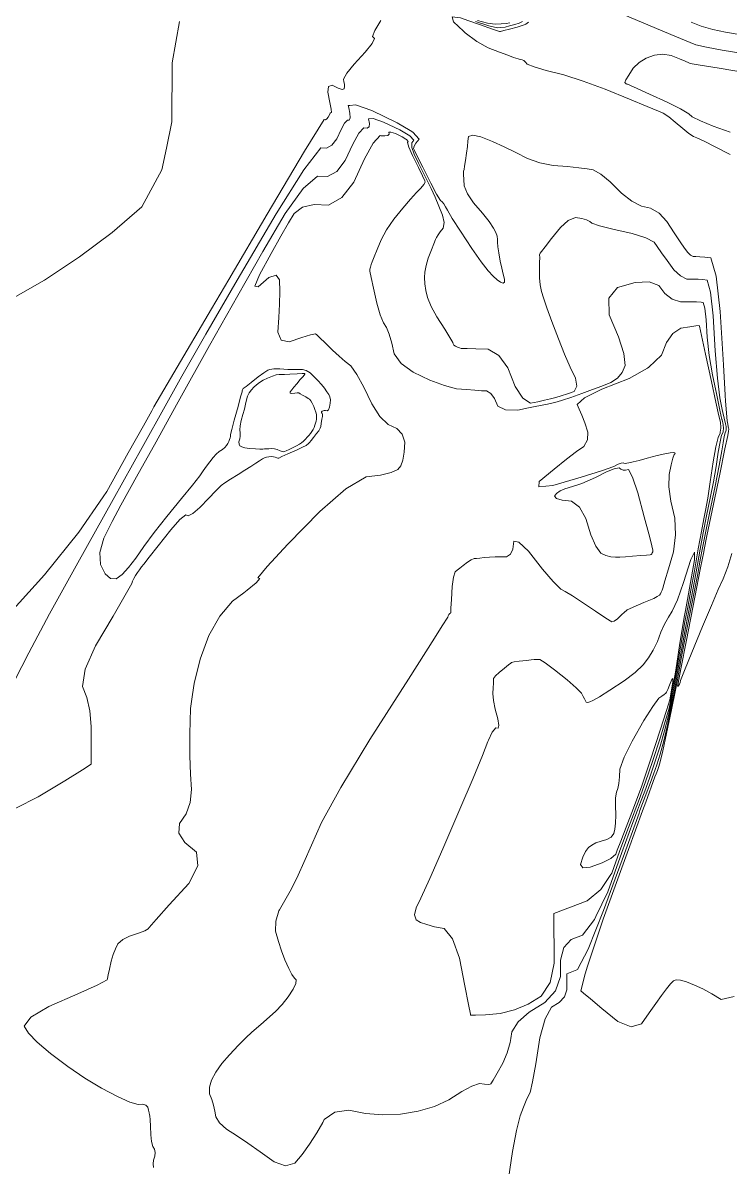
# Model space of a CAD drawing. Header units: inches. Extents: x 1337389 to 1347141, y 407035 to 414577.
# Drawn here: x 1343738 to 1344218, y 410982 to 411760 of the extents above; entities that cross this region are included whole.
import ezdxf

# ---------------------------------------------------------------- set-up
doc = ezdxf.new("R2010")
doc.units = ezdxf.units.IN
doc.header["$MEASUREMENT"] = 0
doc.layers.add('Topo', color=7, linetype='Continuous', lineweight=15, true_color=0x459900)

msp = doc.modelspace()

# ---------------------------------------------------------------- linework, layer by layer
at = {"layer": 'Topo'}
msp.add_line((1344113.5531, 411116.4619, 785), (1344106.6729, 411113.8961, 785), dxfattribs=at)
for points, elevation in [([(1344140.16, 411767.557), (1344163.307, 411757.8221), (1344180.0379, 411750.816), (1344190.3539, 411746.5379), (1344194.2552, 411744.9881), (1344201.535, 411743.206), (1344212.1939, 411741.192), (1344226.2331, 411738.9471), (1344237.375, 411737.3081), (1344245.6201, 411736.2762), (1344250.969, 411735.851), (1344255.7009, 411735.144), (1344259.8159, 411734.1559), (1344263.3139, 411732.8859), (1344263.636, 411732.748)], 770), ([(1343843.7718, 411760.847), (1343838.9189, 411732.6109), (1343838.7508, 411692.482), (1343835.0249, 411674.766)], 765), ([(1343877.224, 411585.5), (1343903.2499, 411629.874), (1343928.7109, 411672.687), (1343941.959, 411694.073), (1343942.9921, 411694.0331), (1343943.9381, 411694.566), (1343944.7948, 411695.673), (1343945.5638, 411697.3539), (1343946.1928, 411698.4659), (1343946.6801, 411699.011), (1343947.0249, 411698.9869), (1343946.7961, 411701.251), (1343945.9909, 411705.8019), (1343944.611, 411712.6401), (1343945.066, 411716.5301), (1343947.357, 411717.4709), (1343951.4829, 411715.464), (1343954.269, 411714.6331), (1343955.7141, 411714.9769), (1343955.8191, 411716.4981), (1343955.7451, 411718.116), (1343955.4949, 411719.8309), (1343955.0661, 411721.6439), (1343957.336, 411725.589), (1343962.303, 411731.6672), (1343969.969, 411739.8771), (1343974.6292, 411745.7499), (1343976.285, 411749.285), (1343974.935, 411750.4831), (1343976.355, 411754.5471), (1343980.5441, 411761.4781)], 770), ([(1344036.5959, 411754.224), (1344029.844, 411760.552), (1344028.8179, 411763.9389), (1344034.6781, 411763.2959), (1344040.335, 411761.222)], 770), ([(1344040.335, 411761.222), (1344047.424, 411758.623), (1344056.1941, 411755.5262), (1344060.989, 411754.007), (1344061.8071, 411754.064), (1344064.0719, 411754.5699), (1344067.7819, 411755.527), (1344072.938, 411756.933), (1344076.5219, 411757.9692), (1344078.5331, 411758.6348), (1344078.973, 411758.9321), (1344080.725, 411760.375)], 770), ([(1344076.6451, 411760.8161), (1344074.2799, 411759.6839), (1344071.366, 411758.6449), (1344067.904, 411757.701), (1344064.7881, 411757.0159), (1344062.0181, 411756.589), (1344059.594, 411756.4199), (1344053.816, 411757.8331), (1344044.6851, 411760.8281)], 775), ([(1344068.0262, 411759.876), (1344065.5039, 411759.461), (1344062.229, 411759.1131), (1344058.1991, 411758.833), (1344052.862, 411759.6179), (1344046.2149, 411761.469)], 780), ([(1344263.478, 411746.556), (1344257.7989, 411747.921), (1344250.2799, 411749.0441), (1344241.7799, 411749.719), (1344232.9549, 411750.6751), (1344223.806, 411751.91), (1344214.3318, 411753.4261), (1344205.7269, 411755.3451), (1344197.992, 411757.669), (1344191.1259, 411760.397)], 775), ([(1344217.686, 411670.298), (1344207.5079, 411675.654), (1344199.964, 411679.4971), (1344195.0531, 411681.826), (1344192.7759, 411682.6411), (1344189.5621, 411684.6879), (1344185.4131, 411687.9661), (1344180.3279, 411692.4762), (1344175.8871, 411695.9661), (1344172.0919, 411698.437), (1344168.9421, 411699.8892), (1344161.351, 411703.0891), (1344149.3179, 411708.037), (1344132.8451, 411714.733), (1344117.9359, 411720.1939), (1344104.5912, 411724.42), (1344092.8109, 411727.411), (1344084.5781, 411729.8761), (1344079.8919, 411731.8151), (1344078.754, 411733.2269), (1344077.574, 411734.2261), (1344076.353, 411734.8121), (1344075.0899, 411734.9852), (1344073.6849, 411735.307), (1344072.137, 411735.778), (1344070.4472, 411736.3979), (1344066.7551, 411737.7781), (1344061.0612, 411739.919), (1344053.365, 411742.8199), (1344045.598, 411747.226), (1344037.757, 411753.1359), (1344036.5959, 411754.224)], 770), ([(1344217.7052, 411685.4771), (1344205.9882, 411689.6721), (1344197.376, 411693.179), (1344191.8688, 411695.9982), (1344189.4661, 411698.1289), (1344183.81, 411701.4178), (1344174.9021, 411705.8658), (1344162.7411, 411711.4721), (1344154.3949, 411715.3058), (1344149.864, 411717.368), (1344149.149, 411717.659), (1344148.501, 411717.8963), (1344147.9219, 411718.0799), (1344147.41, 411718.21), (1344146.9398, 411718.457), (1344146.5101, 411718.822), (1344146.1209, 411719.305), (1344146.8731, 411721.1629), (1344148.766, 411724.397), (1344151.8, 411729.007), (1344155.7297, 411732.795), (1344160.555, 411735.7621), (1344166.2761, 411737.907), (1344171.9401, 411738.5588), (1344177.547, 411737.718), (1344183.0971, 411735.384), (1344187.1092, 411733.7041), (1344189.5821, 411732.6781), (1344190.518, 411732.3071), (1344197.342, 411731.0671), (1344210.0559, 411728.9588), (1344228.6589, 411725.9828)], 765), ([(1343958.6729, 411702.2151), (1343958.3942, 411703.5991), (1343959.4849, 411703.7239)], 775), ([(1343959.4849, 411703.7239), (1343963.4109, 411704.175), (1343974.4571, 411700.3099), (1343991.534, 411692.0029), (1344000.468, 411686.598)], 775), ([(1343959.6249, 411695.2209), (1343959.6401, 411695.2669), (1343959.4061, 411698.5808), (1343958.6729, 411702.2151)], 775), ([(1343732.1909, 411313.3632), (1343741.4871, 411331.7718), (1343755.672, 411358.35), (1343774.749, 411393.098), (1343798.7149, 411436.017), (1343818.4681, 411471.4291), (1343834.007, 411499.336), (1343845.3319, 411519.738), (1343861.6709, 411548.323), (1343883.0231, 411585.094), (1343909.388, 411630.0479), (1343928.2837, 411659.9668), (1343939.7089, 411674.8488), (1343943.6632, 411674.696), (1343947.2809, 411676.7369), (1343950.5611, 411680.9729), (1343953.5051, 411687.404), (1343955.9091, 411691.6611), (1343957.7721, 411693.7451), (1343959.0961, 411693.6539), (1343959.6249, 411695.2209)], 775), ([(1343931.0029, 411473.6419), (1343931.583, 411474.2), (1343932.12, 411474.8021), (1343933.182, 411476.0949), (1343934.7679, 411478.0788), (1343936.878, 411480.753), (1343938.35, 411482.7072), (1343939.1821, 411483.9401), (1343939.3752, 411484.453), (1343939.6638, 411485.722), (1343940.0499, 411487.747), (1343940.5309, 411490.5269), (1343940.8389, 411492.4421), (1343940.9741, 411493.49), (1343940.937, 411493.6731), (1343940.812, 411493.989), (1343940.5991, 411494.44), (1343940.2979, 411495.0251), (1343940.308, 411495.522), (1343940.629, 411495.932), (1343941.2611, 411496.253), (1343942.0381, 411496.4158), (1343942.9608, 411496.42), (1343944.0299, 411496.2642), (1343944.9281, 411497.049), (1343945.655, 411498.7749), (1343946.2121, 411501.4408), (1343946.3091, 411503.7491), (1343945.9489, 411505.6989), (1343945.13, 411507.2931), (1343943.8871, 411509.2468), (1343942.2211, 411511.563), (1343940.13, 411514.2409), (1343937.8161, 411516.871), (1343935.2771, 411519.4548), (1343932.515, 411521.9901), (1343929.884, 411523.6431), (1343927.384, 411524.4121), (1343925.014, 411524.2972), (1343921.6599, 411524.3081), (1343917.321, 411524.4452), (1343911.9989, 411524.708), (1343907.9621, 411524.6938), (1343905.209, 411524.4042), (1343903.742, 411523.836), (1343901.1182, 411522.1779), (1343897.3361, 411519.4291), (1343892.396, 411515.5891), (1343889.003, 411512.8921), (1343887.1549, 411511.3389), (1343886.8532, 411510.93), (1343886.6109, 411510.449), (1343886.428, 411509.895), (1343886.3051, 411509.269), (1343885.3599, 411505.732), (1343883.593, 411499.284), (1343881.004, 411489.925), (1343879.2919, 411483.533), (1343878.4572, 411480.109), (1343878.4981, 411479.653), (1343878.4152, 411478.9291), (1343878.208, 411477.937), (1343877.8771, 411476.677), (1343877.3719, 411475.3791), (1343876.6931, 411474.0461), (1343875.84, 411472.675), (1343874.5851, 411471.311), (1343872.927, 411469.954), (1343870.8658, 411468.604), (1343868.767, 411466.7828), (1343866.628, 411464.4909), (1343864.4501, 411461.7279), (1343862.2231, 411458.755), (1343859.9469, 411455.5729), (1343857.62, 411452.1819), (1343852.714, 411445.8599), (1343845.229, 411436.6067), (1343835.1628, 411424.4231), (1343826.6491, 411413.6171), (1343819.6869, 411404.188), (1343814.278, 411396.1361), (1343809.3331, 411389.7751), (1343804.853, 411385.1061), (1343800.8372, 411382.1291), (1343797.0492, 411382.28), (1343793.4871, 411385.5589), (1343790.1509, 411391.9669), (1343789.834, 411400.0149), (1343792.5361, 411409.7041), (1343798.257, 411421.0332), (1343804.0353, 411432.1031), (1343809.8701, 411442.914), (1343815.7617, 411453.466), (1343826.7751, 411473.2631), (1343842.9079, 411502.305), (1343864.1621, 411540.5928), (1343883.3501, 411574.6751), (1343900.471, 411604.5521), (1343915.5268, 411630.2218), (1343927.8557, 411647.247), (1343937.458, 411655.6258), (1343944.3341, 411655.3588), (1343950.624, 411658.908), (1343956.328, 411666.2729), (1343961.4458, 411677.4539), (1343965.6253, 411684.856), (1343968.8651, 411688.4782), (1343971.166, 411688.321), (1343971.3852, 411688.481)], 780), ([(1343971.3852, 411688.481), (1343972.4853, 411689.2819), (1343972.822, 411691.3609), (1343972.1758, 411694.557), (1343975.3731, 411694.924), (1343982.4099, 411692.462), (1343993.2879, 411687.17), (1343998.945, 411683.747)], 780), ([(1343887.4292, 411372.6618), (1343889.7019, 411374.3469), (1343895.8689, 411379.4321), (1343898.2861, 411382.2561), (1343896.9548, 411382.8159), (1343903.3139, 411390.619), (1343917.3649, 411405.666), (1343939.1081, 411427.9551), (1343956.8361, 411443.214), (1343970.5511, 411451.4441), (1343980.252, 411452.6461), (1343987.3989, 411454.2739), (1343991.9901, 411456.3308), (1343994.027, 411458.8149), (1343995.5021, 411462.7429), (1343996.415, 411468.1149), (1343996.7649, 411474.9301), (1343995.0579, 411480.3341), (1343991.2939, 411484.3271), (1343985.473, 411486.908), (1343979.8269, 411492.4389), (1343974.3539, 411500.921), (1343969.0569, 411512.3518), (1343964.2869, 411520.965), (1343960.0461, 411526.7601), (1343956.3341, 411529.735), (1343952.2071, 411533.3311), (1343947.666, 411537.546), (1343942.711, 411542.3799), (1343939.1402, 411545.83), (1343936.9541, 411547.8938), (1343936.1511, 411548.573), (1343932.776, 411547.9919), (1343926.828, 411546.1522), (1343918.3082, 411543.052), (1343912.8619, 411544.2532), (1343910.4901, 411549.7541), (1343911.1931, 411559.556), (1343911.65, 411568.744), (1343911.862, 411577.32), (1343911.829, 411585.284), (1343909.3811, 411588.4551), (1343904.5189, 411586.8351), (1343897.2428, 411580.424), (1343895.0809, 411580.996), (1343898.035, 411588.5502), (1343906.1049, 411603.086), (1343912.733, 411614.9061), (1343917.9199, 411624.0098), (1343921.666, 411630.396), (1343927.4291, 411634.5268), (1343935.2079, 411636.403), (1343945.005, 411636.0219), (1343953.9671, 411641.0789), (1343962.0941, 411651.5728), (1343969.3871, 411667.504), (1343975.3421, 411678.051), (1343979.958, 411683.2119), (1343980.663, 411683.164)], 785), ([(1343997.4221, 411680.8969), (1343997.9689, 411680.5658), (1343999.141, 411679.3019), (1343998.5579, 411678.5439), (1343999.5131, 411675.342), (1344002.0071, 411669.697), (1344006.0391, 411661.6081), (1344008.8041, 411655.895), (1344010.3008, 411652.5572), (1344010.5312, 411651.5949), (1344009.673, 411649.9461), (1344007.7271, 411647.61), (1344004.6931, 411644.5859), (1344000.6221, 411640.0639), (1343995.514, 411634.042), (1343989.3701, 411626.521), (1343984.406, 411619.3211), (1343980.622, 411612.4419), (1343978.018, 411605.885), (1343976.0379, 411600.8889), (1343974.6801, 411597.456), (1343973.945, 411595.5839), (1343973.4321, 411593.9109), (1343973.142, 411592.4361), (1343973.074, 411591.16), (1343973.837, 411586.9002), (1343975.4309, 411579.6562), (1343977.8561, 411569.4282), (1343980.1489, 411561.5459), (1343982.3108, 411556.0109), (1343984.341, 411552.8209), (1343986.207, 411548.2651), (1343987.9097, 411542.3421), (1343989.449, 411535.051), (1343994.2731, 411528.424), (1344002.3821, 411522.4611), (1344013.7751, 411517.1611), (1344023.6229, 411513.425), (1344031.925, 411511.255), (1344038.6811, 411510.649), (1344044.3169, 411510.215), (1344048.8331, 411509.9539), (1344052.2299, 411509.8641), (1344055.191, 411508.0988), (1344057.7169, 411504.6583), (1344059.807, 411499.5408), (1344065.084, 411496.9121), (1344073.548, 411496.772), (1344080.725, 411498.2179)], 785), ([(1343980.663, 411683.164), (1343983.2361, 411682.9882), (1343985.329, 411683.298), (1343986.2369, 411684.14), (1343985.959, 411685.5149), (1343987.3338, 411685.6731), (1343990.3621, 411684.6141), (1343995.0431, 411682.3369), (1343997.4221, 411680.8969)], 785), ([(1343998.945, 411683.747), (1344000.089, 411683.055), (1344002.8119, 411680.1162), (1344001.4568, 411678.354), (1344001.5599, 411675.1599), (1344003.1209, 411670.535), (1344006.1398, 411664.4799), (1344009.0771, 411658.5791), (1344011.933, 411652.8349), (1344014.7079, 411647.246), (1344017.3811, 411641.4389), (1344019.9529, 411635.4129), (1344022.4221, 411629.1691), (1344023.3949, 411624.1809), (1344022.8711, 411620.4499), (1344020.8499, 411617.9759), (1344019.3118, 411615.8481), (1344018.2579, 411614.064), (1344017.6871, 411612.6271), (1344016.5729, 411609.8002), (1344014.9152, 411605.585), (1344012.7139, 411599.9799), (1344011.178, 411594.9699), (1344010.3091, 411590.5541), (1344010.1068, 411586.7329), (1344010.356, 411582.5661), (1344011.0568, 411578.0509), (1344012.209, 411573.19), (1344014.7259, 411567.202), (1344018.606, 411560.0879), (1344023.851, 411551.8481), (1344027.4131, 411546.044), (1344029.2921, 411542.6761), (1344029.489, 411541.744), (1344030.1061, 411540.897), (1344031.1429, 411540.1341), (1344032.5991, 411539.4559), (1344033.858, 411538.979), (1344034.92, 411538.7009), (1344035.784, 411538.624), (1344039.1271, 411538.4989), (1344044.949, 411538.328), (1344053.2501, 411538.1092), (1344060.4869, 411533.795), (1344066.659, 411525.3851), (1344071.7671, 411512.8789), (1344076.8799, 411504.887), (1344081.9971, 411501.4068), (1344087.1198, 411502.4391), (1344091.6879, 411503.435), (1344095.7031, 411504.3939), (1344099.1649, 411505.3168), (1344102.9739, 411506.4569), (1344107.1291, 411507.812), (1344111.632, 411509.3831), (1344113.4567, 411512.923), (1344112.6029, 411518.434), (1344109.0701, 411525.915), (1344105.2329, 411534.8231), (1344101.091, 411545.1571), (1344096.6442, 411556.917), (1344093.23, 411566.1879), (1344090.848, 411572.9693), (1344089.4989, 411577.2599), (1344088.5991, 411581.8121), (1344088.1479, 411586.6259), (1344088.1469, 411591.7019), (1344088.19, 411595.521), (1344088.279, 411598.082), (1344088.413, 411599.3869), (1344088.424, 411600.4148), (1344088.3101, 411601.166), (1344088.0739, 411601.6411), (1344088.2009, 411602.349), (1344088.693, 411603.29), (1344089.5491, 411604.465), (1344092.107, 411607.7799), (1344096.3679, 411613.2341), (1344102.3318, 411620.829), (1344107.7271, 411625.64), (1344112.5541, 411627.6688), (1344116.813, 411626.915), (1344120.075, 411625.9951), (1344122.338, 411624.909), (1344123.6051, 411623.6561), (1344128.812, 411621.8819), (1344137.9599, 411619.5881), (1344151.049, 411616.7731), (1344160.4318, 411613.8751), (1344166.1109, 411610.895), (1344168.0849, 411607.8329), (1344170.963, 411603.6798), (1344174.746, 411598.4351), (1344179.432, 411592.0989), (1344183.9119, 411587.868), (1344188.1841, 411585.742), (1344192.2501, 411585.721), (1344195.8888, 411585.6029), (1344199.102, 411585.3879), (1344201.8869, 411585.077), (1344204.212, 411576.8979), (1344206.0769, 411560.8512), (1344207.4821, 411536.9361), (1344208.9741, 411518.3418), (1344210.5531, 411505.068), (1344212.2172, 411497.116), (1344212.6521, 411495.0801)], 780), ([(1344000.468, 411686.598), (1344002.209, 411685.5441), (1344006.483, 411680.9309), (1344004.3571, 411678.1641), (1344003.09, 411676.0149), (1344002.6839, 411674.4842), (1344003.139, 411673.572), (1344005.2349, 411669.3538), (1344008.971, 411661.831), (1344014.3471, 411651.0031), (1344018.3319, 411643.4699), (1344020.927, 411639.2319), (1344022.1288, 411638.288), (1344023.316, 411636.8491), (1344024.4869, 411634.9139), (1344025.642, 411632.482), (1344029.002, 411626.9401), (1344034.566, 411618.286), (1344042.3351, 411606.5219), (1344048.6049, 411597.5242), (1344053.3761, 411591.2921), (1344056.6469, 411587.8281), (1344059.415, 411585.2882), (1344061.6791, 411583.674), (1344063.4399, 411582.9859), (1344064.3341, 411583.6572), (1344064.362, 411585.688), (1344063.522, 411589.079), (1344062.5979, 411593.1749), (1344061.589, 411597.9781), (1344060.4941, 411603.4868), (1344059.826, 411607.7621), (1344059.5861, 411610.8032), (1344059.7708, 411612.611), (1344059.3962, 411614.8159), (1344058.4589, 411617.4199), (1344056.9611, 411620.421), (1344053.9451, 411624.781), (1344049.4111, 411630.4989), (1344043.359, 411637.575), (1344039.23, 411643.769), (1344037.024, 411649.081), (1344036.7411, 411653.5111), (1344036.639, 411656.8249), (1344036.716, 411659.0253), (1344036.9741, 411660.109), (1344037.3802, 411662.5219), (1344037.9352, 411666.2648), (1344038.6368, 411671.3371), (1344039.21, 411675.752), (1344039.653, 411679.5087), (1344039.966, 411682.609), (1344042.8411, 411683.584), (1344048.2791, 411682.434), (1344056.278, 411679.1579), (1344064.238, 411675.6049), (1344072.157, 411671.7748), (1344080.0361, 411667.6671), (1344088.4921, 411664.6929), (1344097.526, 411662.851), (1344107.136, 411662.1428), (1344114.8449, 411661.4398), (1344120.652, 411660.7431), (1344124.5571, 411660.052), (1344129.714, 411657.0641), (1344136.124, 411651.7801), (1344143.785, 411644.2001), (1344150.92, 411638.7109), (1344157.5258, 411635.313), (1344163.605, 411634.0048), (1344169.3219, 411630.5509), (1344174.6772, 411624.9519), (1344179.67, 411617.2059), (1344183.682, 411611.1191), (1344186.7131, 411606.6899), (1344188.7622, 411603.9189), (1344190.72, 411602.069), (1344192.5891, 411601.1401), (1344194.367, 411601.1308), (1344196.9511, 411600.968), (1344200.3431, 411600.652), (1344204.5419, 411600.1828), (1344208.0471, 411587.853), (1344210.8589, 411563.663), (1344212.9769, 411527.6121), (1344214.2788, 411506.9961)], 775), ([(1343835.0249, 411674.766), (1343831.8983, 411659.8978), (1343818.362, 411634.8589), (1343798.1409, 411617.3659), (1343776.073, 411600.7839), (1343752.158, 411585.1151), (1343726.3959, 411570.358), (1343702.5159, 411553.116), (1343683.7539, 411536.2919)], 765), ([(1343791.9528, 411437.835), (1343794.5018, 411441.549), (1343809.1058, 411467.7009), (1343819.3081, 411485.9738), (1343825.1059, 411496.367), (1343826.5019, 411498.8819), (1343839.9921, 411521.9721), (1343865.5738, 411565.636), (1343877.224, 411585.5)], 770), ([(1344141.0591, 411518.448), (1344141.128, 411518.4949), (1344144.373, 411522.3709), (1344146.2679, 411527.026), (1344145.4132, 411535.1131), (1344141.8072, 411546.6321), (1344135.4491, 411561.5809), (1344135.22, 411572.7049), (1344141.1191, 411580.0019), (1344153.1462, 411583.472), (1344162.5247, 411583.9451), (1344169.257, 411581.4209), (1344173.3419, 411575.899), (1344178.182, 411572.206), (1344183.7801, 411570.3441), (1344190.1339, 411570.3111), (1344194.827, 411570.2381), (1344197.8602, 411570.125), (1344199.2319, 411569.9711), (1344200.3771, 411565.9429), (1344201.2959, 411558.0389), (1344201.9882, 411546.2604), (1344203.4078, 411533.826), (1344205.557, 411520.7379), (1344208.435, 411506.9951), (1344210.615, 411496.793), (1344212.0231, 411490.4721)], 785), ([(1344161.398, 411525.2682), (1344162.4179, 411525.8489), (1344170.898, 411533.991), (1344174.409, 411542.616), (1344178.7939, 411548.7231), (1344184.0529, 411552.312), (1344190.184, 411553.3852), (1344194.345, 411553.999), (1344196.535, 411554.1549), (1344196.754, 411553.852), (1344198.2079, 411547.4039), (1344200.896, 411534.813), (1344204.8179, 411516.077), (1344207.806, 411502.1071), (1344209.8591, 411492.905), (1344210.978, 411488.47), (1344211.2571, 411484.861)], 790), ([(1344147.4199, 411460.6791), (1344146.756, 411460.5858), (1344145.4662, 411460.6319), (1344144.9731, 411461.016), (1344143.6639, 411460.781), (1344141.5392, 411459.9259), (1344138.5972, 411458.4521), (1344130.2139, 411455.5721), (1344116.3909, 411451.2869), (1344097.1269, 411445.598), (1344087.668, 411444.598), (1344088.013, 411448.2869), (1344098.165, 411456.6651), (1344106.59, 411463.4192), (1344113.2889, 411468.549), (1344118.263, 411472.055), (1344120.851, 411476.4761), (1344121.052, 411481.8128), (1344118.8668, 411488.0669), (1344116.905, 411493.293), (1344115.1679, 411497.4922), (1344113.655, 411500.6639), (1344118.784, 411505.17), (1344130.5558, 411511.0133), (1344148.971, 411518.1899), (1344161.398, 411525.2682)], 790), ([(1344080.725, 411498.2179), (1344085.1998, 411499.1201), (1344093.5081, 411500.8303), (1344098.4719, 411501.9009), (1344100.094, 411502.3329), (1344103.7231, 411503.5099), (1344109.3599, 411505.4329), (1344117.006, 411508.1), (1344124.083, 411510.65), (1344130.593, 411513.083), (1344136.5348, 411515.399), (1344141.0591, 411518.448)], 785), ([(1344214.2788, 411506.9961), (1344214.5401, 411502.8573), (1344215.5479, 411489.399), (1344216, 411487.2371), (1344216.343, 411485.6318), (1344216.577, 411484.5841), (1344216.701, 411484.0931), (1344216.7249, 411483.7741)], 775), ([(1344212.6521, 411495.0801), (1344213.4789, 411491.212), (1344214.3381, 411487.3581), (1344214.7929, 411485.5521), (1344214.9171, 411483.9531), (1344214.796, 411483.1469)], 780), ([(1344212.0231, 411490.4721), (1344212.0991, 411490.1311), (1344212.885, 411487.011), (1344213.099, 411484.248), (1344212.8389, 411482.51)], 785), ([(1344210.8821, 411481.8731), (1344210.7699, 411481.126), (1344209.4441, 411478.2179), (1344207.8898, 411471.725), (1344206.1061, 411461.646), (1344204.0939, 411447.9821), (1344202.3581, 411436.9839), (1344200.8991, 411428.651), (1344199.7171, 411422.9851), (1344198.064, 411414.2491), (1344195.9412, 411402.4429), (1344193.3471, 411387.5681), (1344190.9768, 411374.364), (1344188.8299, 411362.83), (1344186.9063, 411352.9671), (1344184.9659, 411342.1889), (1344183.009, 411330.493), (1344181.035, 411317.882), (1344179.134, 411306.669), (1344177.3053, 411296.8528), (1344175.5489, 411288.435), (1344173.1357, 411278.98), (1344170.067, 411268.487), (1344166.3411, 411256.9551), (1344162.8841, 411246.777), (1344159.6968, 411237.9518), (1344156.7801, 411230.481), (1344154.6958, 411224.8862)], 790), ([(1344212.8389, 411482.51), (1344212.7401, 411481.8442), (1344211.807, 411479.7979), (1344210.7131, 411475.2301), (1344209.4579, 411468.1378), (1344208.0419, 411458.5251), (1344206.261, 411448.101), (1344204.1129, 411436.867), (1344201.5998, 411424.8219), (1344199.316, 411413.3019), (1344197.2611, 411402.306), (1344195.435, 411391.8351), (1344193.16, 411379.427), (1344190.434, 411365.0831), (1344187.2582, 411348.801), (1344184.7019, 411335.1391), (1344182.7641, 411324.096), (1344181.4458, 411315.6709), (1344179.7141, 411305.9649), (1344177.567, 411294.9759), (1344175.007, 411282.7061), (1344172.5131, 411272.088), (1344170.0842, 411263.1231), (1344167.7208, 411255.8097), (1344165.5292, 411249.3549), (1344163.5079, 411243.759), (1344161.6581, 411239.021), (1344156.3689, 411224.6389)], 785), ([(1344214.796, 411483.1469), (1344214.7092, 411482.562), (1344214.169, 411481.3782), (1344213.5361, 411478.7339), (1344212.81, 411474.6312), (1344211.9901, 411469.0679), (1344210.1629, 411459.218), (1344207.3269, 411445.082), (1344203.4829, 411426.659), (1344200.568, 411412.355), (1344198.581, 411402.1689), (1344197.523, 411396.1021), (1344195.3421, 411384.491), (1344192.0379, 411367.335), (1344187.6101, 411344.635), (1344184.438, 411328.09), (1344182.52, 411317.6979), (1344181.856, 411313.4601), (1344180.2932, 411305.2609), (1344177.8291, 411293.0999), (1344174.465, 411276.9771), (1344171.8889, 411265.1971), (1344170.101, 411257.7598), (1344169.101, 411254.665), (1344168.1741, 411251.9341), (1344167.319, 411249.5651), (1344166.536, 411247.56), (1344160.3011, 411230.4559), (1344158.1152, 411224.4352)], 780), ([(1344216.7249, 411483.7741), (1344216.734, 411483.6578), (1344216.6779, 411483.2799), (1344216.5309, 411482.958), (1344216.3588, 411482.2387), (1344216.161, 411481.124), (1344215.9391, 411479.6111), (1344214.0648, 411470.3359), (1344210.5411, 411453.297), (1344205.366, 411428.4961), (1344201.8199, 411411.4081), (1344199.9009, 411402.032), (1344199.6119, 411400.3692), (1344197.525, 411389.5541), (1344193.642, 411369.5881), (1344187.9629, 411340.469), (1344184.173, 411321.04), (1344182.2753, 411311.3), (1344182.2669, 411311.2491), (1344182.2039, 411310.938), (1344182.0859, 411310.368), (1344181.9131, 411309.538), (1344181.982, 411309.1721), (1344182.2929, 411309.2682), (1344182.847, 411309.827), (1344183.308, 411310.6449), (1344183.6759, 411311.7219), (1344183.95, 411313.0578), (1344186.57, 411319.857), (1344191.5341, 411332.1179), (1344198.8439, 411349.841), (1344204.828, 411364.069), (1344209.4878, 411374.801), (1344212.823, 411382.0379), (1344215.934, 411390.1859), (1344218.8211, 411399.2459)], 775), ([(1344211.2571, 411484.861), (1344211.2818, 411484.5439), (1344210.8821, 411481.8731)], 790), ([(1343732.6479, 411226.4438), (1343747.9539, 411234.0698), (1343766.0339, 411244.904), (1343778.05, 411252.2658), (1343784.003, 411256.155), (1343783.892, 411256.572), (1343783.8442, 411260.9739), (1343783.859, 411269.361), (1343783.9381, 411281.733), (1343782.9818, 411292.4578), (1343780.99, 411301.5358), (1343777.9641, 411308.966), (1343779.9308, 411320.667), (1343786.892, 411336.6371), (1343798.847, 411356.878), (1343807.0239, 411370.9559), (1343811.425, 411378.872), (1343812.0488, 411380.626), (1343812.897, 411382.4659), (1343813.9688, 411384.3921), (1343815.2661, 411386.403), (1343816.6248, 411388.349), (1343818.047, 411390.2269), (1343819.5318, 411392.039), (1343823.3339, 411396.8512), (1343829.4552, 411404.6629), (1343837.8931, 411415.4752), (1343844.094, 411422.4439), (1343848.0589, 411425.5709), (1343849.7861, 411424.8549), (1343852.992, 411426.511), (1343857.676, 411430.5381), (1343863.8389, 411436.9372), (1343868.3079, 411441.585), (1343871.085, 411444.4819), (1343872.1689, 411445.6281), (1343874.633, 411447.4459), (1343878.476, 411449.9371), (1343883.7, 411453.0999), (1343888.289, 411455.939), (1343892.2429, 411458.453), (1343895.561, 411460.643), (1343898.2122, 411462.341), (1343900.1961, 411463.5501), (1343901.513, 411464.267), (1343902.9549, 411464.7741), (1343904.5221, 411465.0708), (1343906.2138, 411465.157), (1343907.669, 411465.0779), (1343908.885, 411464.835), (1343909.8629, 411464.4288), (1343910.5889, 411464.1902), (1343911.061, 411464.119), (1343911.2809, 411464.2159), (1343913.3781, 411465.156), (1343917.3519, 411466.9401), (1343923.202, 411469.5669), (1343927.3229, 411471.4742), (1343929.716, 411472.6608), (1343930.381, 411473.1291), (1343931.0029, 411473.6419)], 780), ([(1344022.1812, 411350.1329), (1344025.9222, 411356.102), (1344026.2951, 411357.102), (1344026.6711, 411357.8631), (1344027.0499, 411358.384), (1344027.4309, 411358.6668), (1344027.6991, 411358.885), (1344027.8541, 411359.0381), (1344027.8951, 411359.1259), (1344028.1018, 411362.135), (1344028.474, 411368.0649), (1344029.0109, 411376.9152), (1344029.811, 411383.174), (1344030.8749, 411386.843), (1344032.2019, 411387.92), (1344034.0428, 411389.381), (1344036.3981, 411391.2261), (1344039.2671, 411393.456), (1344041.716, 411395), (1344043.7439, 411395.8602), (1344045.3529, 411396.0361), (1344047.6539, 411396.2631), (1344050.6501, 411396.5401), (1344054.338, 411396.868), (1344058.0749, 411397.0789), (1344061.8619, 411397.174), (1344065.697, 411397.1529), (1344068.4449, 411398.8881), (1344070.1062, 411402.379), (1344070.68, 411407.6259), (1344074.219, 411407.111), (1344080.7229, 411400.834), (1344090.1929, 411388.796), (1344097.4999, 411380.238), (1344102.6438, 411375.161), (1344105.6251, 411373.5651), (1344110.551, 411370.5201), (1344117.422, 411366.0252), (1344126.2391, 411360.081), (1344132.4831, 411355.922), (1344136.1548, 411353.5479), (1344137.255, 411352.9589), (1344138.914, 411353.4561), (1344141.1341, 411355.038), (1344143.9139, 411357.7059), (1344145.938, 411359.598), (1344147.2052, 411360.7132), (1344147.7151, 411361.053), (1344149.258, 411361.8101), (1344151.8342, 411362.9841), (1344155.443, 411364.5748), (1344158.9598, 411366.0839), (1344162.3849, 411367.5119), (1344165.7181, 411368.859), (1344168.1421, 411370.062), (1344169.656, 411371.1221), (1344170.261, 411372.0391), (1344170.8212, 411373.133), (1344171.3359, 411374.404), (1344171.8049, 411375.8529), (1344173.2669, 411380.668), (1344175.721, 411388.848), (1344179.168, 411400.3949), (1344180.5881, 411411.918), (1344179.9801, 411423.4171), (1344177.3451, 411434.894), (1344176.0582, 411444.7359), (1344176.118, 411452.943), (1344177.527, 411459.5151), (1344178.6869, 411464.1018), (1344179.5981, 411466.704), (1344180.2603, 411467.3221), (1344180.03, 411467.7149), (1344178.909, 411467.8819), (1344176.8949, 411467.8251), (1344173.301, 411467.1621), (1344168.127, 411465.894), (1344161.3729, 411464.0201), (1344155.908, 411462.5588), (1344151.732, 411461.513), (1344148.8451, 411460.8801), (1344147.4199, 411460.6791)], 790), ([(1343724.521, 411354.2509), (1343752.2088, 411384.824), (1343775.5368, 411413.9229), (1343791.9528, 411437.835)], 770), ([(1344053.5209, 411272.4259), (1344056.1642, 411277.8999), (1344058.502, 411280.8848), (1344060.1531, 411280.582), (1344060.6231, 411282.603), (1344059.9142, 411286.947), (1344058.0249, 411293.6131), (1344056.8541, 411299.371), (1344056.402, 411304.2201), (1344056.669, 411308.161), (1344056.8701, 411311.1661), (1344057.005, 411313.2362), (1344057.0739, 411314.37), (1344058.349, 411316.124), (1344060.83, 411318.498), (1344064.5179, 411321.4912), (1344067.1381, 411323.6121), (1344068.6888, 411324.861), (1344069.173, 411325.2369), (1344071.099, 411325.6629), (1344074.4682, 411326.138), (1344079.2791, 411326.6641), (1344082.6399, 411327.0281), (1344084.5508, 411327.2302), (1344085.0121, 411327.2711), (1344085.7941, 411327.2959), (1344086.8969, 411327.3042), (1344088.321, 411327.2969), (1344092.1311, 411324.986), (1344098.326, 411320.3739), (1344106.9078, 411313.4591), (1344112.9989, 411308.1341), (1344116.6011, 411304.4011), (1344117.7118, 411302.2581), (1344118.6291, 411300.548), (1344119.3521, 411299.271), (1344119.881, 411298.4271), (1344120.908, 411298.1648), (1344122.4341, 411298.4858), (1344124.459, 411299.3891), (1344128.9861, 411302.0819), (1344136.013, 411306.563), (1344145.543, 411312.8349), (1344153.0839, 411318.5739), (1344158.6393, 411323.783), (1344162.206, 411328.4589), (1344165.3929, 411333.69), (1344168.201, 411339.4761), (1344170.6291, 411345.8149), (1344173.1251, 411351.37), (1344175.689, 411356.141), (1344178.3208, 411360.1269), (1344181.7511, 411367.9589), (1344185.9799, 411379.6361), (1344191.006, 411395.1589), (1344193.4541, 411400.3229), (1344193.321, 411395.128), (1344190.6089, 411379.575), (1344188.5781, 411368.0579), (1344187.2261, 411360.5779), (1344186.5542, 411357.1339), (1344185.2302, 411349.2381), (1344183.253, 411336.8909), (1344180.6249, 411320.0931), (1344178.5548, 411307.373), (1344177.0429, 411298.7299), (1344176.0907, 411294.1648), (1344173.76, 411285.871), (1344170.049, 411273.85), (1344164.9599, 411258.101), (1344160.24, 411244.1991), (1344155.8871, 411232.146), (1344153.186, 411225.228)], 795), ([(1343852.6879, 411303.5772), (1343853.696, 411310.9611), (1343857.8519, 411327.4531), (1343863.8611, 411343.5509), (1343871.1732, 411356.7331), (1343879.786, 411366.998), (1343887.4292, 411372.6618)], 785), ([(1343911.7141, 411157.223), (1343915.3941, 411163.516), (1343918.9591, 411169.9088), (1343921.985, 411175.682), (1343924.4721, 411180.834), (1343928.326, 411189.357), (1343933.5481, 411201.2499), (1343940.1381, 411216.5129), (1343953.2889, 411240.3911), (1343973.001, 411272.8848), (1343999.2749, 411313.9931), (1344016.9151, 411341.732), (1344022.1812, 411350.1329)], 790), ([(1343826.0921, 410982.1789), (1343825.922, 410984.632), (1343826.2778, 410987.214), (1343827.1611, 410989.924), (1343827.3659, 410992.38), (1343826.8931, 410994.5801), (1343825.741, 410996.526), (1343824.8901, 410999.805), (1343824.339, 411004.419), (1343824.088, 411010.3661), (1343823.8641, 411014.6311), (1343823.6659, 411017.2132), (1343823.4949, 411018.112), (1343823.224, 411019.4211), (1343822.8532, 411021.141), (1343822.3832, 411023.272), (1343821.0459, 411024.6109), (1343818.8421, 411025.1602), (1343815.7709, 411024.9189), (1343810.0869, 411026.67), (1343801.791, 411030.4129), (1343790.881, 411036.1489), (1343779.648, 411042.9521), (1343768.0907, 411050.821), (1343756.211, 411059.756), (1343747.3029, 411067.3131), (1343741.369, 411073.4911), (1343738.4069, 411078.2912), (1343743.0022, 411084.335), (1343755.1518, 411091.6241), (1343774.858, 411100.157), (1343788.0673, 411106.176), (1343794.7799, 411109.6821), (1343794.9949, 411110.674), (1343795.5088, 411113.1051), (1343796.3211, 411116.976), (1343797.4321, 411122.285), (1343798.7609, 411126.918), (1343800.31, 411130.8751), (1343802.0778, 411134.1549), (1343805.2952, 411137.0149), (1343809.9609, 411139.4558), (1343816.0749, 411141.4759), (1343820.3149, 411143.1069), (1343822.6811, 411144.3491), (1343823.172, 411145.201), (1343827.9219, 411150.637), (1343836.9291, 411160.6539), (1343850.195, 411175.255), (1343856.3551, 411187.169), (1343855.4071, 411196.3978), (1343847.3531, 411202.9412), (1343843.487, 411209.4629), (1343843.809, 411215.964), (1343848.3189, 411222.445), (1343851.0661, 411230.165), (1343852.049, 411239.1249), (1343851.269, 411249.3251), (1343850.899, 411261.884), (1343850.9399, 411276.8011), (1343851.3921, 411294.077), (1343852.6879, 411303.5772)], 785), ([(1344004.522, 411158.608), (1344004.5509, 411158.7381), (1344007.716, 411165.294), (1344013.694, 411178.626), (1344022.4881, 411198.7361), (1344034.0958, 411225.624), (1344043.0733, 411246.735), (1344049.42, 411262.0699), (1344053.136, 411271.6288), (1344053.5209, 411272.4259)], 795), ([(1344156.3689, 411224.6389), (1344155.744, 411222.9411), (1344145.7659, 411195.5219), (1344131.724, 411156.7609), (1344121.139, 411130.465), (1344114.0118, 411116.633), (1344113.5531, 411116.4619)], 785), ([(1344158.1152, 411224.4352), (1344148.6159, 411198.2509), (1344131.4791, 411150.9469), (1344120.653, 411118.9191), (1344119.2409, 411113.678)], 780), ([(1344154.6958, 411224.8862), (1344151.605, 411216.5851), (1344144.174, 411196.2652), (1344134.485, 411169.5211), (1344126.425, 411152.6491)], 790), ([(1344153.186, 411225.228), (1344151.9017, 411221.9408), (1344147.4669, 411210.229), (1344142.582, 411197.0091), (1344137.247, 411182.2811), (1344136.6312, 411181.338)], 795), ([(1344136.6312, 411181.338), (1344129.9039, 411171.0509), (1344120.5539, 411163.3189), (1344097.8391, 411154.85)], 795), ([(1343898.998, 411079.264), (1343909.0921, 411088.2861), (1343913.591, 411093.057), (1343917.542, 411098.0891), (1343920.9448, 411103.3801), (1343922.789, 411107.252), (1343923.0751, 411109.703), (1343921.8021, 411110.735), (1343920.107, 411113.3401), (1343917.99, 411117.5189), (1343915.4509, 411123.272), (1343913.123, 411129.3799), (1343911.0039, 411135.8451), (1343909.0959, 411142.6659), (1343909.1909, 411149.5511), (1343911.2909, 411156.5009), (1343911.7141, 411157.223)], 790), ([(1344097.8391, 411154.85), (1344098.1949, 411120.9379), (1344095.3332, 411107.8351), (1344089.4289, 411098.586), (1344080.4859, 411093.1911), (1344071.1789, 411089.3019), (1344061.5092, 411086.9202), (1344051.4759, 411086.0461), (1344044.7621, 411085.6501), (1344041.3671, 411085.732), (1344041.292, 411086.2928), (1344040.0041, 411092.9409), (1344037.503, 411105.6769), (1344033.789, 411124.5009), (1344029.1331, 411137.464), (1344023.5351, 411144.568), (1344016.994, 411145.8112), (1344011.627, 411147.2098), (1344007.432, 411148.7641), (1344004.4091, 411150.4732), (1344003.4492, 411153.798), (1344004.522, 411158.608)], 795), ([(1344126.425, 411152.6491), (1344125.5219, 411150.758), (1344117.2831, 411139.976), (1344109.7699, 411137.1749), (1344104.8001, 411131.568), (1344102.3739, 411123.1561), (1344102.4919, 411111.9389), (1344099.0049, 411102.3091), (1344091.913, 411094.2681), (1344081.217, 411087.815), (1344073.7191, 411081.156), (1344069.421, 411074.2902), (1344068.7171, 411069.766)], 790), ([(1344106.6729, 411113.8961), (1344106.7881, 411102.94), (1344105.0849, 411098.2371), (1344101.6219, 411094.31), (1344096.3981, 411091.158), (1344092.0021, 411083.1809), (1344088.4339, 411070.3778), (1344085.6939, 411052.7499), (1344083.489, 411040.317), (1344081.8187, 411033.0809), (1344080.6841, 411031.0399), (1344079.1848, 411027.7338), (1344077.324, 411023.1621), (1344075.1, 411017.3251), (1344072.6451, 411007.328), (1344069.962, 410993.169), (1344067.0489, 410974.849)], 785), ([(1344119.2409, 411113.678), (1344116.1401, 411102.1669), (1344117.9379, 411100.6901), (1344122.753, 411096.7291), (1344130.5841, 411090.2829), (1344141.431, 411081.3511), (1344150.389, 411077.8659), (1344157.458, 411079.8271), (1344162.638, 411087.2339), (1344167.1691, 411093.681), (1344171.052, 411099.1679), (1344174.2871, 411103.694), (1344177.0061, 411106.9559), (1344179.2099, 411108.953), (1344180.8981, 411109.6849), (1344183.8059, 411109.4681), (1344187.9319, 411108.2999), (1344193.2779, 411106.1831), (1344198.9811, 411103.4909), (1344205.041, 411100.2269), (1344211.457, 411096.3881), (1344220.2368, 411098.4811)], 780), ([(1343941.026, 411012.8109), (1343937.0151, 411005.8659), (1343931.9921, 410997.9849), (1343927.06, 410991.0759), (1343922.22, 410985.1409), (1343915.8779, 410983.4499), (1343908.0351, 410986.0031), (1343898.6901, 410992.8019), (1343890.1979, 410998.7828), (1343882.5589, 411003.9469), (1343875.7719, 411008.294), (1343871.0668, 411012.5181), (1343868.4438, 411016.6178), (1343867.903, 411020.5941), (1343867.0191, 411024.537), (1343865.793, 411028.4468), (1343864.224, 411032.3241), (1343864.172, 411036.7172), (1343865.6361, 411041.6251), (1343868.6167, 411047.0498), (1343872.639, 411052.7961), (1343877.7018, 411058.8641), (1343883.807, 411065.2531), (1343888.886, 411070.36), (1343892.94, 411074.1831), (1343898.998, 411079.264)], 790), ([(1344068.7171, 411069.766), (1344068.3211, 411067.218), (1344066.303, 411060.1909), (1344063.3651, 411053.21), (1344059.5079, 411046.275), (1344056.7932, 411041.56), (1344055.2199, 411039.065), (1344054.7891, 411038.7891), (1344053.3599, 411038.7171), (1344050.9351, 411038.8479), (1344047.513, 411039.1819), (1344042.3401, 411037.508), (1344035.4189, 411033.827), (1344026.7469, 411028.1372), (1344016.9159, 411023.6761), (1344005.9258, 411020.443), (1343993.7768, 411018.437), (1343981.8571, 411017.894), (1343970.166, 411018.8131), (1343958.7039, 411021.1938), (1343949.3581, 411019.8289), (1343942.1279, 411014.72), (1343941.026, 411012.8109)], 790)]:
    msp.add_lwpolyline(points, dxfattribs=dict(at, elevation=elevation))
for points, elevation in [([(1343928.8, 411521.521), (1343928.9331, 411521.3511), (1343928.9559, 411521.2781), (1343928.936, 411521.218), (1343928.8719, 411521.1691), (1343928.7672, 411521.0338), (1343928.6201, 411520.8119), (1343928.4311, 411520.5029), (1343927.5011, 411519.3819), (1343925.831, 411517.4491), (1343923.4189, 411514.703), (1343921.4789, 411512.4099), (1343920.009, 411510.5709), (1343919.01, 411509.1859), (1343919.049, 411508.3508), (1343920.125, 411508.065), (1343922.238, 411508.3298), (1343923.7189, 411508.4781), (1343924.569, 411508.509), (1343924.788, 411508.4231), (1343925.698, 411507.92), (1343927.3011, 411507.001), (1343929.5948, 411505.6649), (1343931.211, 411504.6959), (1343932.148, 411504.0942), (1343932.408, 411503.858), (1343932.9569, 411502.969), (1343933.7971, 411501.4271), (1343934.9271, 411499.2309), (1343935.7931, 411497.211), (1343936.397, 411495.3651), (1343936.737, 411493.6959), (1343936.8859, 411492.131), (1343936.843, 411490.672), (1343936.609, 411489.3191), (1343936.2619, 411487.909), (1343935.801, 411486.443), (1343935.228, 411484.92), (1343934.514, 411483.4851), (1343933.6609, 411482.138), (1343932.668, 411480.88), (1343931.6119, 411479.599), (1343930.493, 411478.297), (1343929.312, 411476.9729), (1343928.0371, 411475.747), (1343926.67, 411474.6201), (1343925.2101, 411473.592), (1343923.315, 411472.4929), (1343920.9851, 411471.3219), (1343918.22, 411470.081), (1343916.2291, 411469.1879), (1343915.0131, 411468.6441), (1343914.5712, 411468.4489), (1343913.621, 411468.591), (1343912.1631, 411469.071), (1343910.198, 411469.8879), (1343908.257, 411470.401), (1343906.338, 411470.61), (1343904.443, 411470.5141), (1343902.828, 411470.4249), (1343901.493, 411470.3438), (1343900.438, 411470.269), (1343898.39, 411470.3149), (1343895.3479, 411470.4809), (1343891.3129, 411470.7659), (1343888.222, 411471.1981), (1343886.0769, 411471.7749), (1343884.8751, 411472.4992), (1343884.2451, 411473.633), (1343884.1869, 411475.1771), (1343884.701, 411477.131), (1343884.9789, 411479.1451), (1343885.0209, 411481.22), (1343884.829, 411483.355), (1343885.0821, 411486.157), (1343885.7798, 411489.6271), (1343886.925, 411493.765), (1343887.8791, 411497.496), (1343888.644, 411500.8219), (1343889.219, 411503.7411), (1343890.0711, 411506.3231), (1343891.201, 411508.568), (1343892.609, 411510.4771), (1343894.2321, 411512.281), (1343896.0691, 411513.98), (1343898.122, 411515.576), (1343900.6091, 411517.072), (1343903.5323, 411518.47), (1343906.8901, 411519.7689), (1343909.516, 411520.6161), (1343911.4119, 411521.0111), (1343912.5771, 411520.9529), (1343915.0149, 411520.995), (1343918.7261, 411521.137), (1343923.71, 411521.378), (1343927.044, 411521.5278), (1343928.729, 411521.586)], 775), ([(1344113.4269, 411445.777), (1344116.9831, 411446.827), (1344120.636, 411448.4149), (1344126.165, 411451.0648), (1344133.57, 411454.7769), (1344138.919, 411456.929), (1344142.2139, 411457.52), (1344143.454, 411456.5521), (1344144.9249, 411456.048), (1344146.6281, 411456.008), (1344148.5639, 411456.4321), (1344151.3259, 411451.2732), (1344154.9151, 411440.5311), (1344159.3321, 411424.2059), (1344162.443, 411412.5961), (1344164.2481, 411405.7023), (1344164.7481, 411403.524), (1344165.0009, 411401.8018), (1344165.0072, 411400.5369), (1344164.7649, 411399.7281), (1344164.3871, 411399.1179), (1344163.8711, 411398.7081), (1344163.218, 411398.4979), (1344160.916, 411398.2229), (1344156.9659, 411397.8841), (1344151.3679, 411397.4802), (1344146.6261, 411397.1601), (1344142.74, 411396.9251), (1344139.71, 411396.774), (1344136.5498, 411397.1638), (1344133.2591, 411398.094), (1344129.838, 411399.5661), (1344126.4399, 411404.2432), (1344123.0649, 411412.1268), (1344119.7131, 411423.2171), (1344115.338, 411430.83), (1344109.9379, 411434.966), (1344103.5142, 411435.624), (1344099.6887, 411436.7089), (1344098.462, 411438.2199), (1344099.834, 411440.1581), (1344102.1061, 411441.8589), (1344105.279, 411443.323)], 785), ([(1344176.9299, 411301.32), (1344176.633, 411299.8939), (1344174.3831, 411292.763), (1344170.0318, 411279.214), (1344163.5799, 411259.246), (1344157.5949, 411241.6209), (1344152.0761, 411226.34), (1344147.0239, 411213.401), (1344143.329, 411203.8718), (1344140.9899, 411197.752), (1344140.0079, 411195.0409), (1344136.6023, 411192.208), (1344130.771, 411189.253), (1344122.517, 411186.1749), (1344117.5601, 411185.7771), (1344115.9029, 411188.06), (1344117.5439, 411193.023), (1344119.3899, 411196.879), (1344121.441, 411199.6269), (1344123.6969, 411201.2689), (1344126.5301, 411202.7139), (1344129.9389, 411203.963), (1344133.9259, 411205.0159), (1344136.835, 411206.7083), (1344138.668, 411209.039), (1344139.425, 411212.0081), (1344139.8431, 411216.1889), (1344139.924, 411221.582), (1344139.6659, 411228.186), (1344139.812, 411233.4129), (1344140.3619, 411237.264), (1344141.3149, 411239.738), (1344142.0293, 411243.1541), (1344142.5027, 411247.511), (1344142.7379, 411252.8099), (1344145.5659, 411260.954), (1344150.9871, 411271.945), (1344159.0011, 411285.7809), (1344165.047, 411295.469), (1344169.1269, 411301.0081), (1344171.239, 411302.3982), (1344172.833, 411303.568), (1344173.908, 411304.518), (1344174.465, 411305.2479), (1344175.3321, 411307.0282), (1344176.5078, 411309.859), (1344177.995, 411313.74), (1344178.702, 411314.5161), (1344178.631, 411312.1871)], 800)]:
    msp.add_lwpolyline(points, close=True, dxfattribs=dict(at, elevation=elevation))

doc.saveas('drawing.dxf')
